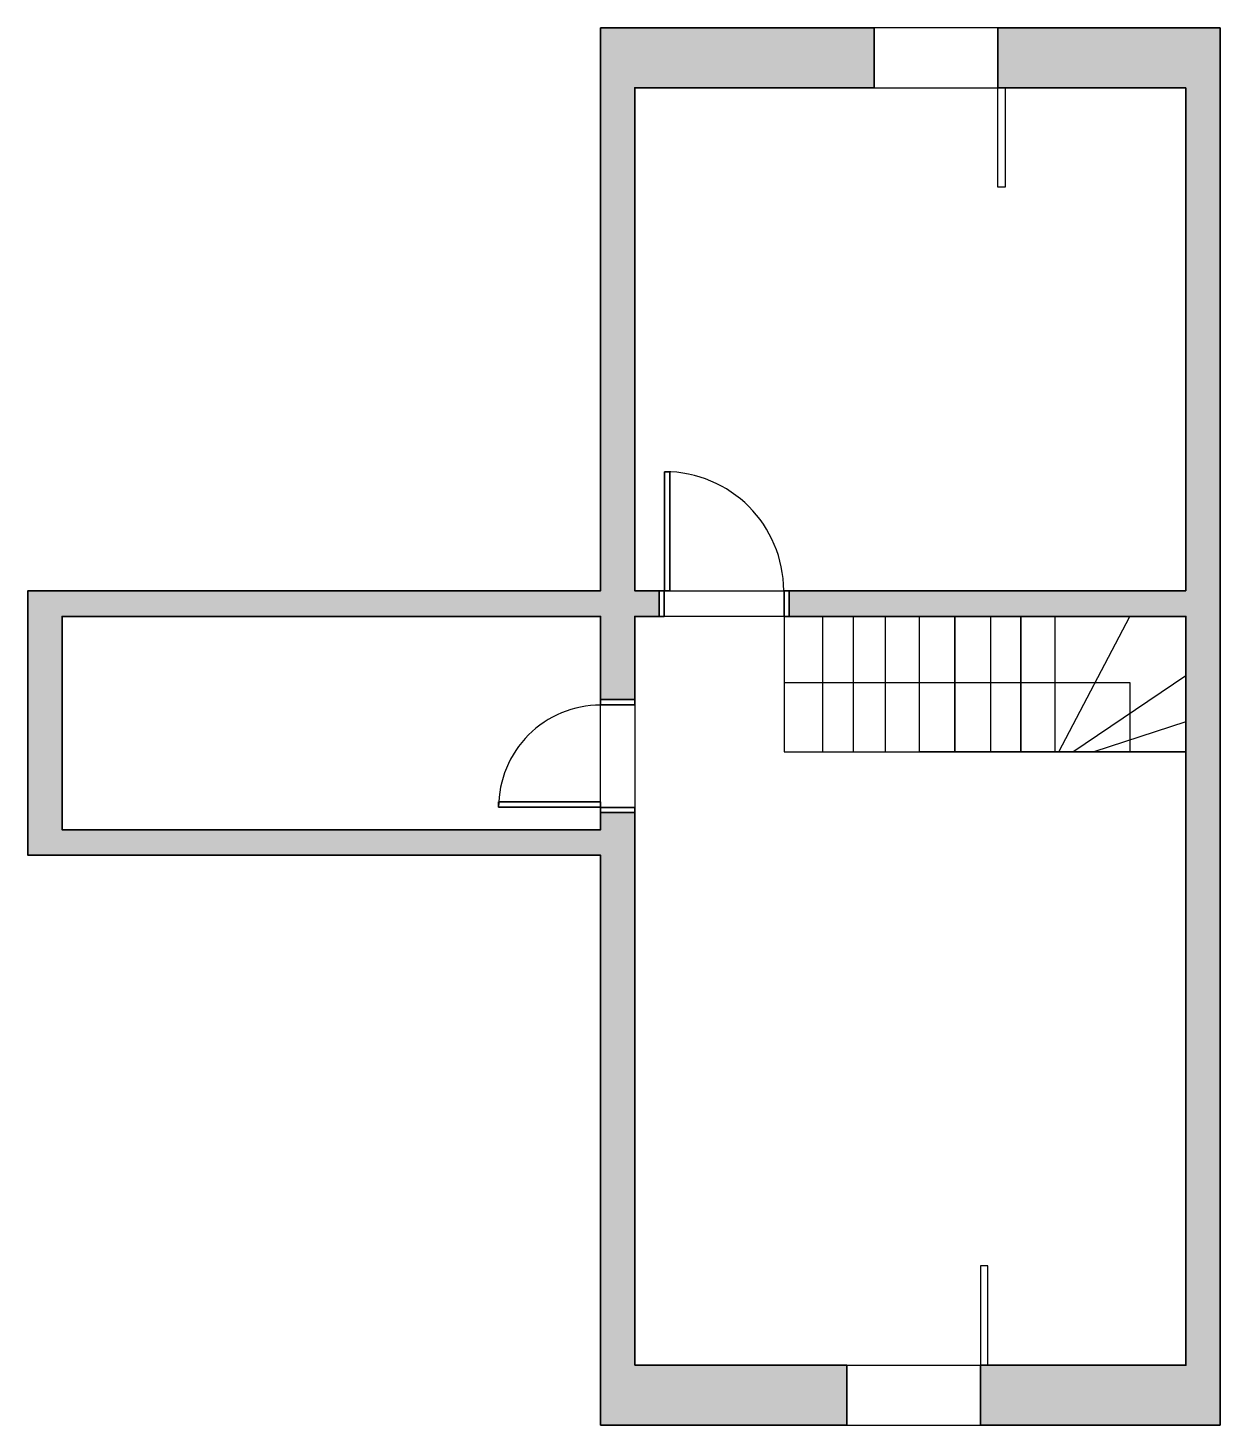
# Model space of a CAD drawing. Header units: millimetres. Extents: x 18277 to 25245, y -16358 to -8191.
import ezdxf

# ---------------------------------------------------------------- set-up
doc = ezdxf.new("R2010")
doc.units = ezdxf.units.MM
doc.layers.get('0').update_dxf_attribs({"color": 250, "lineweight": 25})
for name, color, linetype, lineweight in [('A-ALV-___-___-EXI', 250, 'Continuous', 35), ('A-ESC-___-___-EXI', 250, 'Continuous', 25), ('A-JAN-___-___-EXI', 250, 'Continuous', 25), ('A-POR-___-___-EXI', 250, 'Continuous', 25)]:
    doc.layers.add(name, color=color, linetype=linetype, lineweight=lineweight)

# ---------------------------------------------------------------- blocks, each defined once
blk = doc.blocks.new('porta multiplas_original - Simples - 70 cm-22555190-Planta baixa - Sótão_')
at = {"layer": 'A-ALV-___-___-EXI'}
for p, q in [((-318, 771), (-348, 771)), ((-348, 771), (-348, 75)), ((-318, 75), (-318, 771)), ((-350, 75), (-380, 75)), ((-380, 75), (-380, -75)), ((-350, -75), (-350, 75)), ((-348, 75), (-318, 75)), ((380, 75), (350, 75)), ((350, 75), (350, -75)), ((380, -75), (380, 75)), ((-380, -75), (-350, -75)), ((350, -75), (380, -75))]:
    blk.add_line(p, q, dxfattribs=at)
at = {"layer": 'A-POR-___-___-EXI'}
blk.add_arc((-348, 75), 696, 360, 90, dxfattribs=at)
blk = doc.blocks.new('porta multiplas_original - Simples - 60 cm-22585147-Planta baixa - Sótão_')
at = {"layer": 'A-ALV-___-___-EXI'}
for p, q in [((-268, 696), (-298, 696)), ((-298, 696), (-298, 100)), ((-268, 100), (-268, 696)), ((-300, 100), (-330, 100)), ((-330, 100), (-330, -100)), ((-300, -100), (-300, 100)), ((-298, 100), (-268, 100)), ((330, 100), (300, 100)), ((300, 100), (300, -100)), ((330, -100), (330, 100)), ((-330, -100), (-300, -100)), ((300, -100), (330, -100))]:
    blk.add_line(p, q, dxfattribs=at)
at = {"layer": 'A-POR-___-___-EXI'}
blk.add_arc((-298, 100), 596, 360, 90, dxfattribs=at)

msp = doc.modelspace()

# ---------------------------------------------------------------- hatches: boundary and pattern name
at = {"layer": 'A-ALV-___-___-EXI'}
for points in [[(23224.1, -8541.4), (23224.1, -8191.4), (21624.1, -8191.4), (21624.1, -8541.4), (21824.1, -8541.4)], [(25045.5, -8541.4), (25245.5, -8541.4), (25245.5, -8191.4), (23945.5, -8191.4), (23945.5, -8541.4)], [(25245.5, -16008.2), (25245.5, -8541.4), (25045.5, -8541.4), (25045.5, -16008.2)], [(18276.5, -13027.9), (18476.5, -13027.9), (18476.5, -11481.4), (18276.5, -11481.4), (18276.5, -12274.8)], [(21624.1, -11631.4), (21624.1, -11481.4), (18476.5, -11481.4), (18476.5, -11631.4)], [(21624.1, -13027.9), (21624.1, -12877.9), (18476.5, -12877.9), (18476.5, -13027.9)], [(21824.1, -16008.2), (21824.1, -12877.9), (21624.1, -12877.9), (21624.1, -16008.2)], [(23064.1, -16358.2), (23064.1, -16008.2), (21624.1, -16008.2), (21624.1, -16358.2)], [(23845.5, -16358.2), (25245.5, -16358.2), (25245.5, -16008.2), (23845.5, -16008.2)]]:
    msp.add_hatch(color=11, dxfattribs=at).paths.add_polyline_path(points)
h = msp.add_hatch(color=11, dxfattribs=at)
h.paths.add_polyline_path([(21624.1, -12877.9), (21824.1, -12877.9), (21824.1, -12777.9), (21624.1, -12777.9)])
h.paths.add_polyline_path([(21624.1, -12117.9), (21824.1, -12117.9), (21824.1, -8541.4), (21624.1, -8541.4), (21624.1, -11631.4)])
h = msp.add_hatch(color=11, dxfattribs=at)
h.paths.add_polyline_path([(21966.5, -11631.4), (21966.5, -11481.4), (21824.1, -11481.4), (21824.1, -11631.4)])
h.paths.add_polyline_path([(25045.5, -11631.4), (25045.5, -11481.4), (22726.5, -11481.4), (22726.5, -11631.4)])

# ---------------------------------------------------------------- linework, layer by layer
at = {"color": 250}
msp.add_line((21996.5, -11481.4), (21998.5, -11481.4), dxfattribs=at)
at = {"layer": 'A-ALV-___-___-EXI'}
for p, q in [((23224.1, -8191.4), (23224.1, -8541.4)), ((25245.5, -8191.4), (23945.5, -8191.4)), ((23945.5, -8541.4), (23945.5, -8191.4)), ((25245.5, -16358.2), (25245.5, -8191.4)), ((25045.5, -8541.4), (23945.5, -8541.4)), ((25045.5, -11481.4), (25045.5, -8541.4)), ((22726.5, -11481.4), (25045.5, -11481.4)), ((21824.1, -12777.9), (21824.1, -16008.2)), ((21824.1, -16008.2), (23064.1, -16008.2)), ((23064.1, -16008.2), (23064.1, -16358.2)), ((23845.5, -16008.2), (23887.4, -16008.2)), ((23845.5, -16358.2), (25245.5, -16358.2))]:
    msp.add_line(p, q, dxfattribs=at)
at = {"layer": 'A-ALV-___-___-EXI', "color": 7, "lineweight": 35}
for points in [[(23224.1, -8191.4), (21624.1, -8191.4), (21624.1, -11481.4), (18276.5, -11481.4), (18276.5, -13027.9), (21624.1, -13027.9), (21624.1, -16358.2), (23064.1, -16358.2)], [(21966.5, -11481.4), (21824.1, -11481.4), (21824.1, -8541.4), (23224.1, -8541.4)], [(21624.1, -12777.9), (21624.1, -12877.9), (18476.5, -12877.9), (18476.5, -11631.4), (21624.1, -11631.4), (21624.1, -12117.9)], [(21824.1, -12117.9), (21824.1, -11631.4), (21966.5, -11631.4)], [(22726.5, -11631.4), (25045.5, -11631.4), (25045.5, -16008.2), (23845.5, -16008.2), (23845.5, -16358.2)]]:
    msp.add_lwpolyline(points, dxfattribs=at)
at = {"layer": 'A-ESC-___-___-EXI'}
for p, q in [((23289.7, -12422.1), (23289.7, -11631.4)), ((24303.7, -12422.1), (24718.1, -11631.4)), ((24385.1, -12422.1), (25045.5, -11976.7)), ((25045.5, -12247.3), (24507.5, -12422.1))]:
    msp.add_line(p, q, dxfattribs=at)
for points in [[(24281.2, -12325.4), (24281.2, -11631.4), (24383, -11631.4), (24570.9, -11631.4), (22698.1, -11631.4), (22698.1, -12422.1), (24172.5, -12422.1), (23489.2, -12422.1), (23489.2, -11631.4), (24378, -11631.4)], [(24281.2, -12422.1), (24281.2, -11631.4), (24081.2, -11631.4), (24081.2, -12422.1), (24151.2, -12422.1), (24288.3, -12422.1), (25045.5, -12422.1)], [(22698.1, -12018.4), (24718.1, -12018.4), (24718.1, -12422.1)], [(25045.5, -12618.6), (25045.5, -12815.1), (25045.5, -12422.1), (24151.2, -12422.1), (24288.3, -12422.1)]]:
    msp.add_lwpolyline(points, dxfattribs=at)
for points in [[(22922.3, -11631.4), (22922.3, -12422.1), (23103.2, -12422.1), (23103.2, -11631.4)], [(23695.3, -11631.4), (23695.3, -12422.1), (23569.7, -12422.1), (23489.2, -12422.1), (23489.2, -11631.4), (23569.7, -11631.4)], [(23695.3, -12422.1), (23695.3, -11631.4), (23903.2, -11631.4), (23903.2, -12422.1)], [(23903.2, -11631.4), (23903.2, -12422.1), (24081.2, -12422.1), (24081.2, -11631.4)]]:
    msp.add_lwpolyline(points, close=True, dxfattribs=at)
at = {"layer": 'A-JAN-___-___-EXI'}
for p, q in [((23945.5, -8191.4), (23224.1, -8191.4)), ((23224.1, -8541.4), (23989.2, -8541.4)), ((23887.4, -15428.2), (23845.5, -15428.2)), ((23845.5, -15428.2), (23845.5, -16008.2)), ((23887.4, -16008.2), (23887.4, -15428.2)), ((23064.1, -16008.2), (23887.4, -16008.2)), ((23064.1, -16358.2), (23845.5, -16358.2))]:
    msp.add_line(p, q, dxfattribs=at)
msp.add_lwpolyline([(23947.2, -9121.4), (23947.2, -8541.4), (23989.2, -8541.4), (23989.2, -9121.4)], close=True, dxfattribs=at)
at = {"layer": 'A-POR-___-___-EXI', "color": 250}
for p, q in [((22028.5, -11481.4), (22696.5, -11481.4)), ((22696.5, -11631.4), (21996.5, -11631.4)), ((21624.1, -12715.9), (21624.1, -12147.9)), ((21824.1, -12147.9), (21824.1, -12747.9)), ((21624.1, -12747.9), (21624.1, -12745.9))]:
    msp.add_line(p, q, dxfattribs=at)

# ---------------------------------------------------------------- block references
at = {"layer": 'A-POR-___-___-EXI'}
msp.add_blockref('porta multiplas_original - Simples - 70 cm-22555190-Planta baixa - Sótão_', (22346.5, -11556.4), dxfattribs=at)
at = {"layer": 'A-POR-___-___-EXI', "rotation": 90}
msp.add_blockref('porta multiplas_original - Simples - 60 cm-22585147-Planta baixa - Sótão_', (21724.1, -12447.9), dxfattribs=at)

doc.saveas('drawing.dxf')
